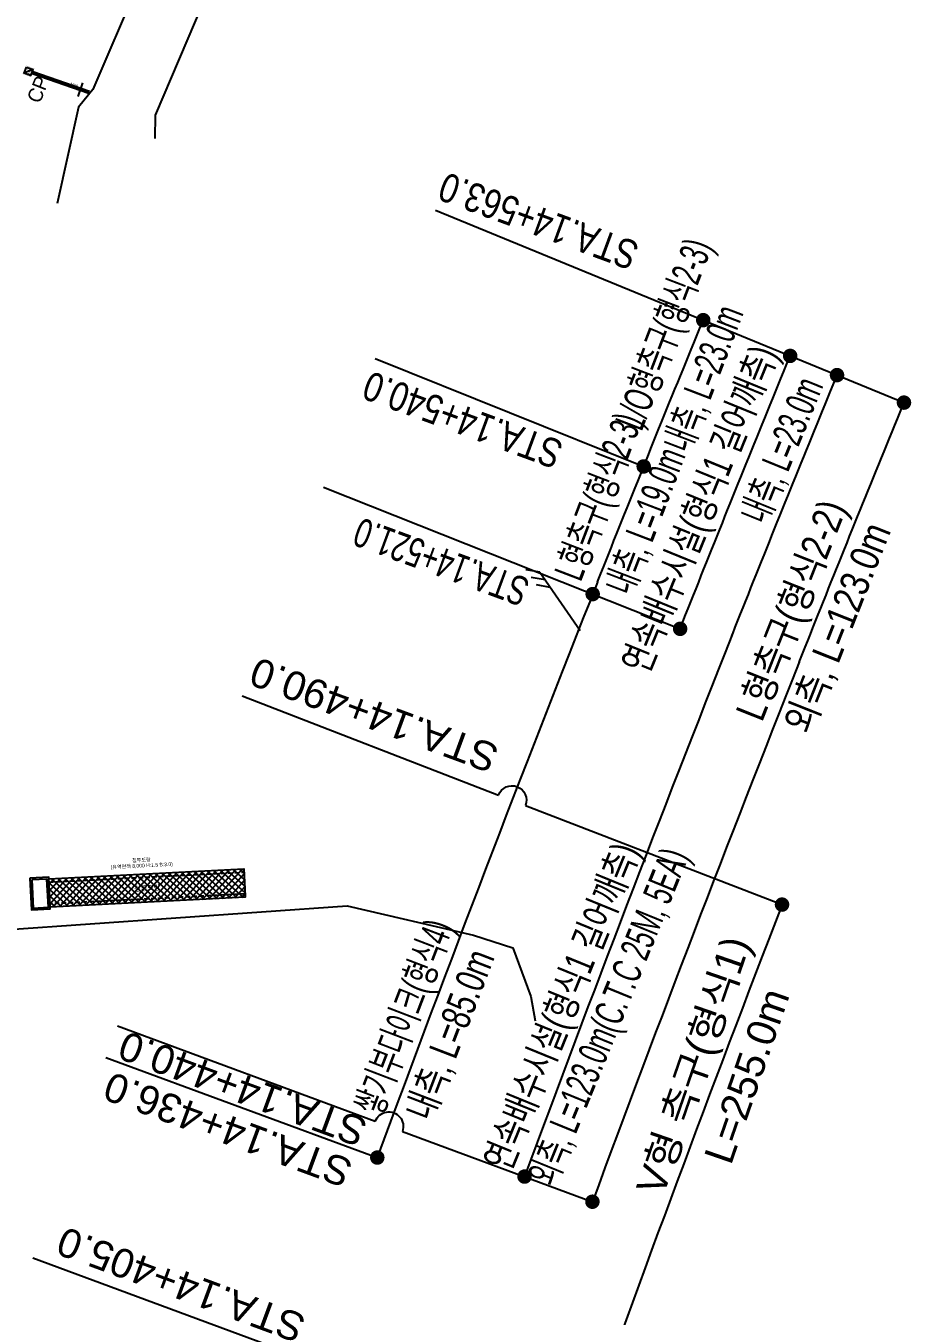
# Model space of a CAD drawing. Header units: millimetres. Extents: x 219390 to 221240, y 444648 to 450301.
# Drawn here: x 220112.9 to 220235.2, y 447728.4 to 447906.6 of the extents above; entities that cross this region are included whole.
import ezdxf
from ezdxf.enums import TextEntityAlignment as Align

# ---------------------------------------------------------------- set-up
doc = ezdxf.new("R2010")
doc.units = ezdxf.units.MM
doc.linetypes.add('CONT', pattern=[0])
doc.linetypes.add('HIDDEN', pattern=[9.524999999999999, 6.35, -3.175])
for name, color, linetype in [('[도면]U형 V형 측구', 4, 'Continuous'), ('[도면]배수구조물도수로+방수거+집수거', 30, 'Continuous'), ('[도면]선배수집수정', 4, 'Continuous'), ('[도면]소단측구', 5, 'Continuous'), ('CC-DIML_본선', 1, 'CONT'), ('CC-DIMT_본선', 3, 'CONT'), ('CD-MISC-초기우수처리시설', 84, 'Continuous'), ('CZ-LINE', 3, 'Continuous'), ('제목', 7, 'Continuous')]:
    doc.layers.add(name, color=color, linetype=linetype)
doc.styles.add('Han_Romanstyle', font='Dotum.TTF')
doc.styles.get("Standard").update_dxf_attribs({"font": 'arial.ttf'})
doc.styles.add('돋움', font='Dotum.TTF')
doc.linetypes.add('E-WFLOW04', pattern='A,1.5,[32,kscals.shx,S=0.1,R=0,X=0,Y=0],0', length=1.5)
doc.linetypes.add('H-DICHL05-3', pattern='A,0.5,[32,kosdic.shx,S=0.1,R=0,X=0,Y=0],-0.35,["L5-3",Standard,S=0.2,R=0,X=0,Y=-0.1],-0.6592087312414734', length=1)
doc.linetypes.add('H-DICHL05R', pattern='A,0.9,[32,kscals.shx,S=0.1,R=360,X=0,Y=0],-0.666667,["L5",Standard,S=0.2,R=180,X=0,Y=0.1],-0.083333', length=1.65)
doc.linetypes.add('H-DICHV01', pattern='A,0.9,[32,kscals.shx,S=0.1,R=360,X=0,Y=0],-0.333333,["V1",Standard,S=0.2,R=360,X=0,Y=-0.1],-0.416667', length=1.65)

# ---------------------------------------------------------------- blocks, each defined once
blk = doc.blocks.new('A$C31C57068')
at = {"layer": '[도면]소단측구', "color": 4, "ltscale": 8}
blk.add_line((-0.6612789927166887, -0.1596468335483223), (0.8132873749127612, 0.2544757035793737), dxfattribs=at)
at = {"layer": '[도면]소단측구', "color": 4, "ltscale": 8, "flags": 128}
for points in [[(-0.4687284234387334, -0.1055702372104861), (-0.7347270906029735, 0.04378026985796168)], [(-0.2761778541898821, -0.05149364081444219), (-0.5421765213541221, 0.09785686625400558)], [(-0.6612789927166887, -0.1596468335483223), (-0.9272776598809287, -0.01029632647987455)]]:
    blk.add_lwpolyline(points, dxfattribs=at)
at = {"layer": '[도면]소단측구', "color": 4, "ltscale": 8}
blk.add_solid([(0.8132873749127612, 0.2544757035793737), (0.120105325547047, 0.05979995669331403), (0.07143638879060747, 0.2330954690696672), (0.8132873749127612, 0.2544757035793737)], dxfattribs=at)
blk = doc.blocks.new('A$C22883B8F')
at = {"layer": 'CD-MISC-초기우수처리시설'}
h = blk.add_hatch(dxfattribs=at)
h.set_pattern_fill('ANSI37', color=12, scale=0.2, style=0)
h.set_pattern_definition([(45, (-13.5, -3.449999999999818), (-0.4490128060534576, 0.4490128060534577), []), (135, (-13.5, -3.449999999999818), (-0.4490128060534577, -0.4490128060534576), [])])
h.paths.add_polyline_path([(-13.5, 0.4499999999998181), (13.5, 0.4499999999998181), (13.5, -3.449999999999818), (-13.5, -3.449999999999818)])
h.paths.add_polyline_path([(-2.163398914518317, -2.158446404341927), (2.163398914518317, -2.158446404341927), (2.163398914518317, -0.8491519674355499), (-2.163398914518317, -0.8491519674355499)], flags=24)
at = {"layer": 'CD-MISC-초기우수처리시설', "color": 12}
for points in [[(-16.09999999999991, 0.7000000000002728), (-16.09999999999991, -3.699999999999818), (-13.5, -3.699999999999818), (-13.5, 0.7000000000002728)], [(-13.5, 0.4499999999998181), (13.5, 0.4499999999998181), (13.5, -3.449999999999818), (-13.5, -3.449999999999818)]]:
    blk.add_lwpolyline(points, close=True, dxfattribs=at)
blk.add_lwpolyline([(-15.84999999999991, 0.4500000000002728), (-15.84999999999991, -3.449999999999818), (-13.75, -3.449999999999818), (-13.75, 0.4500000000002728), (-15.84999999999991, 0.4500000000002728)], dxfattribs=at)
at = {"layer": 'CD-MISC-초기우수처리시설', "color": 12, "linetype": 'HIDDEN', "ltscale": 0.1}
blk.add_lwpolyline([(-13.5, 0), (13.5, 0), (13.5, -3), (-13.5, -3)], close=True, dxfattribs=at)
at = {"layer": 'CD-MISC-초기우수처리시설', "color": 12, "style": '돋움'}
blk.add_text('침투도랑', height=0.7, dxfattribs=at).set_placement((0, -1.5), align=Align.MIDDLE_CENTER)
at = {"layer": '제목', "color": 1, "style": '돋움'}
for s, p in [('(유역면적 8,000 H:1.5 B:3.0)', (-0.5816792199670999, 1.384602299470771)), ('침투도랑', (-0.5816792199670999, 2.159807198429007))]:
    blk.add_text(s, height=0.5, dxfattribs=at).set_placement(p, align=Align.CENTER)

msp = doc.modelspace()

# ---------------------------------------------------------------- linework, layer by layer
at = {"layer": '[도면]U형 V형 측구', "color": 4, "const_width": 0.01999999999999999}
msp.add_lwpolyline([(220112.9040812384, 447901.1072493676), (220114.0243915145, 447900.6772436877), (220113.5943858343, 447899.5569334112), (220112.4740755581, 447899.9869390913)], close=True, dxfattribs=at)
at = {"layer": '[도면]U형 V형 측구', "color": 4}
msp.add_lwpolyline([(220112.9903693127, 447900.9134598732), (220113.83060202, 447900.5909556131), (220113.5080977599, 447899.7507229058), (220112.6678650527, 447900.0732271658)], close=True, dxfattribs=at)
msp.add_lwpolyline([(220113.8306020199, 447900.5909556131), (220112.6678650526, 447900.0732271658)], dxfattribs=at)
at = {"layer": '[도면]U형 V형 측구', "color": 4, "linetype": 'H-DICHV01', "ltscale": 10, "flags": 128}
msp.add_lwpolyline([(220109.9258143189, 447781.7612308941), (220157.3031513782, 447785.0880125267), (220174.761453643, 447781.006978018), (220180.1837929449, 447779.2555435263), (220182.6507266893, 447772.5351458865), (220183.2891904839, 447769.2091855574)], dxfattribs=at)
at = {"layer": '[도면]배수구조물도수로+방수거+집수거', "color": 4}
for points in [[(220121.5754658599, 447897.2619874711), (220113.7609575321, 447899.983798961)], [(220121.6256239995, 447897.4033554828), (220113.8129626235, 447900.1245236751)], [(220121.6757821392, 447897.5447234946), (220113.864967715, 447900.2652483893)], [(220120.0991998275, 447896.8568608714), (220120.7570434339, 447898.7455751931)]]:
    msp.add_lwpolyline(points, dxfattribs=at)
at = {"layer": '[도면]소단측구', "color": 4, "linetype": 'H-DICHL05-3', "ltscale": 10, "flags": 128}
msp.add_lwpolyline([(220116.1290407838, 447923.3837809467), (220126.3485949544, 447918.7963688713), (220133.4807848331, 447915.0554871262), (220136.0138896889, 447912.3215610339), (220137.4054254197, 447909.8551500786), (220130.7432033015, 447894.252506837), (220130.7152609596, 447891.0499904277)], dxfattribs=at)
at = {"layer": '[도면]소단측구', "color": 4, "linetype": 'H-DICHL05R', "ltscale": 10, "flags": 128}
msp.add_lwpolyline([(220128.7640115335, 447913.3290675101), (220128.2528293537, 447912.1371143395), (220122.1188570842, 447897.8350923953), (220121.5442806876, 447897.1013113133), (220120.1795861842, 447895.3584847453), (220117.222966232, 447882.0840938683)], dxfattribs=at)
at = {"layer": 'CC-DIML_본선'}
for p, q in [((220169.4833253615, 447881.1289253148), (220234.2384345784, 447854.5715807914)), ((220161.1561769845, 447860.6683383979), (220198.268830487, 447845.7542054008)), ((220154.0389368274, 447842.8739684772), (220203.3031381701, 447823.3296302581)), ((220123.919418942, 447764.1360182276), (220161.4526026074, 447750.3063355147))]:
    msp.add_line(p, q, dxfattribs=at)
for points in [[(220206.9853557913, 447866.0828559626, 1, 1, -1), (220206.0175135637, 447865.8312979722, 1, 1, -1)], [(220218.9938552869, 447861.147927304, 1, 1, -1), (220218.0260130593, 447860.8963693136, 1, 1, -1)], [(220225.4703466277, 447858.4917907625, 1, 1, -1), (220224.5025044001, 447858.2402327721, 1, 1, -1)], [(220234.7223556921, 447854.6973597867, 1, 1, -1), (220233.7545134645, 447854.4458017962, 1, 1, -1)], [(220198.7527516008, 447845.879984396, 1, 1, -1), (220197.7849093732, 447845.6284264056, 1, 1, -1)], [(220191.7037665436, 447828.2491530609, 1, 1, -1), (220190.735924316, 447827.9975950705, 1, 1, -1)], [(220203.7870592839, 447823.4554092533, 1, 1, -1), (220202.8192170563, 447823.2038512629, 1, 1, -1)], [(220217.8714075445, 447785.367609561, 1, 1, -1), (220216.9035653169, 447785.1160515705, 1, 1, -1)], [(220161.9365237211, 447750.43211451, 1, 1, -1), (220160.9686814935, 447750.1805565195, 1, 1, -1)], [(220182.2850613107, 447747.8016306109, 1, 1, -1), (220181.3172190831, 447747.5500726204, 1, 1, -1)], [(220191.6636490551, 447744.3314588688, 1, 1, -1), (220190.6958068275, 447744.0799008784, 1, 1, -1)]]:
    msp.add_lwpolyline(points, format="xyseb", close=True, dxfattribs=at)
at = {"layer": 'CC-DIML_본선', "flags": 128}
for points in [[(220191.8764775658, 447829.7772359304), (220191.9807378823, 447830.0396034241), (220192.3454034889, 447830.9567727848), (220192.707666658, 447831.8671298703), (220193.0702218408, 447832.7774587214), (220193.4330638648, 447833.687748871), (220193.7961917458, 447834.5980003882), (220194.1596045841, 447835.5082135544), (220194.5233014732, 447836.4183886348), (220194.8872815126, 447837.328525911), (220195.2515438008, 447838.2386256609), (220195.6160874336, 447839.1486881587), (220195.9809115103, 447840.0587136857), (220196.3460151286, 447840.9687025214), (220196.7113973851, 447841.878654942), (220197.07705738, 447842.7885712347), (220197.4429942082, 447843.6984516723), (220197.8092069738, 447844.6082965528), (220198.175694768, 447845.5181061422), (220198.5424566944, 447846.4278807372), (220198.9094918482, 447847.337620615), (220199.2767993312, 447848.2473260702), (220199.6443782387, 447849.1569973805), (220200.0122276719, 447850.0666348399), (220200.3803467275, 447850.9762387322), (220200.7487345074, 447851.8858093533), (220201.1173901074, 447852.7953469858), (220201.4863126265, 447853.7048519203), (220201.8555011672, 447854.614324457), (220202.2249548257, 447855.523764881), (220202.5946727025, 447856.4331734882), (220202.9646538958, 447857.3425505703), (220203.3348975057, 447858.2518964231), (220203.7054026323, 447859.1612113444), (220204.0761683733, 447860.0704956256), (220204.4471938311, 447860.9797495705), (220204.8184781027, 447861.8889734704), (220205.1900202886, 447862.7981676258), (220205.5618194898, 447863.7073323396), (220205.9338748051, 447864.6164679085), (220206.3061853351, 447865.525574635), (220206.482164061, 447865.954973511)], [(220203.3031381701, 447823.3296302581), (220204.0618072447, 447825.2387948399), (220204.4255740205, 447826.1537029406), (220204.7864391126, 447827.060545221), (220205.1476117827, 447827.9674013213), (220205.5090750152, 447828.8742309583), (220205.8708279299, 447829.781034432), (220206.232869637, 447830.6878120189), (220206.5951992406, 447831.5945639809), (220206.9578158516, 447832.5012905974), (220207.3207185764, 447833.4079921377), (220207.6839065241, 447834.3146688786), (220208.047378802, 447835.2213210929), (220208.4111345194, 447836.1279490587), (220208.7751727818, 447837.0345530462), (220209.1394927013, 447837.9411333424), (220209.5040933806, 447838.847690211), (220209.8689739356, 447839.7542239507), (220210.234133468, 447840.6607348243), (220210.5995710888, 447841.5672231192), (220210.9652859061, 447842.4736891153), (220211.3312770304, 447843.3801331008), (220211.6975435661, 447844.286555348), (220212.0640846254, 447845.1929561502), (220212.430899314, 447846.0993357844), (220212.7979867441, 447847.0056945456), (220213.1653460218, 447847.9120327132), (220213.5329762537, 447848.8183505693), (220213.9008765539, 447849.7246484153), (220214.2690460284, 447850.6309265328), (220214.6374837855, 447851.5371852103), (220215.006188934, 447852.4434247377), (220215.3751605839, 447853.3496454087), (220215.7443978441, 447854.2558475158), (220216.1138998222, 447855.1620313478), (220216.4836656287, 447856.0681972022), (220216.8536943716, 447856.9743453703), (220217.2239851602, 447857.8804761483), (220217.5945371051, 447858.7865898356), (220217.9653493125, 447859.6926867213), (220218.336420894, 447860.5987671093), (220218.5099341731, 447861.0221483089)], [(220210.4627381233, 447822.3913765702), (220210.5669984398, 447822.6537440639), (220210.9302825968, 447823.567438001), (220211.2903968547, 447824.4723926581), (220211.6508250273, 447825.377378639), (220212.011545813, 447826.2823448644), (220212.3725583404, 447827.1872916403), (220212.7338617257, 447828.0922192421), (220213.095455078, 447828.997127928), (220213.4573375143, 447829.902017977), (220213.8195081463, 447830.8068896551), (220214.1819660891, 447831.7117432383), (220214.544710455, 447832.6165789959), (220214.9077403592, 447833.5213972057), (220215.271054912, 447834.4261981335), (220215.634653232, 447835.3309820669), (220215.9985344263, 447836.2357492654), (220216.3626976173, 447837.1405000276), (220216.727141911, 447838.0452346123), (220217.0918664248, 447838.9499533069), (220217.456870271, 447839.8546563869), (220217.8221525669, 447840.7593441414), (220218.1877124208, 447841.6640168379), (220218.553548951, 447842.5686747692), (220218.9196612686, 447843.4733182109), (220219.2860484906, 447844.3779474545), (220219.6527097284, 447845.2825627784), (220220.0196440939, 447846.1871644622), (220220.3868507064, 447847.0917528054), (220220.7543286772, 447847.9963280882), (220221.1220771199, 447848.9008905971), (220221.4900951478, 447849.8054406189), (220221.8583818765, 447850.7099784468), (220222.22693642, 447851.6145043704), (220222.5957578908, 447852.5190186769), (220222.9648454047, 447853.4235216624), (220223.3341980742, 447854.3280136149), (220223.7038150142, 447855.2324948297), (220224.07369534, 447856.1369656044), (220224.4438381629, 447857.0414262257), (220224.8142425996, 447857.9458769963), (220224.9854790324, 447858.3637027522)], [(220219.7558684021, 447818.6984468901), (220219.8601287186, 447818.9608143838), (220220.2227211638, 447819.872768127), (220220.5817595443, 447820.7750179989), (220220.9411242679, 447821.6773326905), (220221.3007844489, 447822.5796369952), (220221.6607393142, 447823.4819314424), (220222.0209879878, 447824.3842163036), (220222.3815295867, 447825.2864918344), (220222.742363236, 447826.1887583109), (220223.1034880548, 447827.0910159948), (220223.4649031672, 447827.993265162), (220223.8266076923, 447828.8955060758), (220224.188600754, 447829.7977390137), (220224.5508814697, 447830.6999642359), (220224.9134489665, 447831.6021820298), (220225.2763023586, 447832.5043926496), (220225.6394407768, 447833.4065963929), (220226.0028633346, 447834.3087935154), (220226.3665691567, 447835.2109842999), (220226.7305573634, 447836.1131690204), (220227.09482708, 447837.0153479645), (220227.4593774215, 447837.9175213935), (220227.8242075145, 447838.8196896), (220228.1893164772, 447839.7218528555), (220228.5547034345, 447840.6240114495), (220228.9203675055, 447841.5261656579), (220229.2863078083, 447842.4283157549), (220229.652523471, 447843.3304620402), (220230.0190136119, 447844.2326047904), (220230.3857773516, 447845.1347442886), (220230.7528138108, 447846.0368808184), (220231.1201221129, 447846.9390146714), (220231.4877013788, 447847.8411461342), (220231.8555507282, 447848.7432754908), (220232.2236692841, 447849.645403034), (220232.5920561664, 447850.5475290501), (220232.9607104972, 447851.4496538318), (220233.3296313991, 447852.3517776738), (220233.6988179894, 447853.253900858), (220234.0682693932, 447854.1560236873), (220234.2385559995, 447854.5715309943)]]:
    msp.add_lwpolyline(points, dxfattribs=at)
for points in [[(220191.8775348813, 447829.779896787, 0.006294503550939888), (220161.4526026074, 447750.3063355147, 0.006294503550939888)], [(220210.4640975289, 447822.3947976716, 0.005954677855629679), (220181.8011401969, 447747.6758516156, 0.005954677855629679)], [(220219.7573788528, 447818.7022481139, 0.005954677855630326), (220191.1797279414, 447744.2056798735, 0.002393065205232061)], [(220217.3874864308, 447785.2418305657, 0.006112703562488957), (220188.8944167494, 447708.7112068451, 0.003561561898382415)]]:
    msp.add_lwpolyline(points, format="xyb", dxfattribs=at)
at = {"layer": 'CC-DIML_본선'}
for points in [[(220142.7618783852, 447814.0692242013), (220178.2090422068, 447800.3762122244)], [(220181.9403226091, 447798.9348425426), (220217.3874864308, 447785.2418305657)], [(220125.5296137302, 447768.4968820681), (220161.1682471591, 447755.3102294482)], [(220164.9196822569, 447753.9221607514), (220191.1797279414, 447744.2056798735)], [(220113.8689859586, 447736.4713704179), (220188.8944167494, 447708.7112068451)]]:
    msp.add_lwpolyline(points, dxfattribs=at)
for points in [[(220178.2090422068, 447800.3762122244, -1), (220181.9403226091, 447798.9348425427, -1)], [(220161.1682471591, 447755.3102294481, -1), (220164.9196822569, 447753.9221607514, -1)]]:
    msp.add_lwpolyline(points, format="xyb", dxfattribs=at)

# ---------------------------------------------------------------- block references
at = {"layer": '[도면]소단측구', "color": 4, "linetype": 'E-WFLOW04', "ltscale": 9, "xscale": -6.399999999891237, "yscale": 6.399999999891238, "zscale": 6.399999999891237, "rotation": 140.4970253030558}
msp.add_blockref('A$C31C57068', (220186.5166144947, 447827.6617010293), dxfattribs=at)
at = {"layer": 'CZ-LINE', "color": 4, "rotation": 2.93258750724483}
msp.add_blockref('A$C22883B8F', (220129.5554152088, 447789.0265846563, 151), dxfattribs=at)

# ---------------------------------------------------------------- texts
at = {"layer": '[도면]U형 V형 측구', "color": 4, "linetype": 'ByBlock', "style": '돋움'}
for s, p in [('4-4', (220113.1071966058, 447900.3866090423)), ('깎기부', (220113.3674556394, 447900.2867145176))]:
    msp.add_text(s, height=0.2, rotation=249.0018339668173, dxfattribs=at).set_placement(p, align=Align.MIDDLE_CENTER)
at = {"layer": '[도면]배수구조물도수로+방수거+집수거', "color": 4, "style": '돋움'}
msp.add_text('300×250', height=0.2, rotation=340.7966535938138, dxfattribs=at).set_placement((220119.5957113694, 447898.5343884251), align=Align.MIDDLE_CENTER)
at = {"layer": '[도면]선배수집수정', "color": 4, "ltscale": 20, "style": 'Han_Romanstyle'}
msp.add_text('CP', height=2, rotation=68.38293005825196, dxfattribs=at).set_placement((220114.8219212463, 447895.7691730874))
at = {"layer": 'CC-DIMT_본선'}
for s, width, p in [('STA.14+563.0', 0.8, (220170.9469815177, 447886.4700061816)), ('STA.14+540.0', 0.8, (220160.4691435899, 447859.0084644777)), ('STA.14+521.0', 0.7, (220159.1853342871, 447838.7810054032))]:
    msp.add_text(s, height=4, rotation=159.7728990799556, dxfattribs=dict(at, width=width)).set_placement(p, align=Align.RIGHT)
for s, height, rotation, width, p in [('L/O형측구(형식2-3)', 3.999999999999999, 69.04806718021729, 0.6, (220204.0199395576, 447862.902496686)), ('내측, L=23.0m', 3.999999999999999, 69.04806718021729, 0.6, (220209.4907926905, 447856.7533872276)), ('연속배수시설(형식1 길어깨측)    ', 4, 67.81794665827749, 0.7, (220209.7705418825, 447840.675808407)), ('내측, L=23.0m', 4, 67.81794665827749, 0.6, (220220.2974807372, 447846.789787953)), ('L형측구(형식2-3)', 3.999999999999999, 69.04806718021729, 0.6, (220194.9798901821, 447840.4729677807)), ('내측, L=19.0m', 3.999999999999999, 69.04806718021729, 0.6, (220201.4751382357, 447837.0846697459)), ('L형측구(형식2-2)', 3.999999999999999, 68.38464668568399, 0.8, (220221.6266836649, 447824.7484967091)), ('외측, L=123.0m', 3.999999999999999, 68.38464668568399, 0.8, (220228.0024225903, 447822.2977541256)), ('연속배수시설(형식1 길어깨측)', 4, 67.81794665827749, 0.7, (220189.8733434313, 447769.9634945302)), ('외측, L=123.0m(C.T.C 25M, 5EA)', 4, 67.81794665827749, 0.6, (220196.3422198397, 447768.5621251001)), ('쌓기부다이크(형식4)', 3.999999999999999, 69.04806718021729, 0.6, (220168.0877903088, 447768.583848916)), ('내측, L=85.0m', 3.999999999999999, 69.04806718021729, 0.7, (220174.4639053169, 447766.137387115))]:
    msp.add_text(s, height=height, rotation=rotation, dxfattribs=dict(at, width=width)).set_placement(p, align=Align.BOTTOM_CENTER)
for s, rotation, p in [('STA.14+490.0', 159.7728990799556, (220144.8566518051, 447819.489789584)), ('STA.14+440.0', 159.7728990799556, (220126.6950220153, 447767.8653075723)), ('STA.14+436.0', 159.7728990799556, (220124.6618513396, 447762.2280671083)), ('STA.14+405.0', 159.6950196895621, (220118.1913789777, 447740.8379799266, 144))]:
    msp.add_text(s, height=4, rotation=rotation, dxfattribs=at).set_placement(p, align=Align.RIGHT)
for s, p in [('V형 측구(형식1)', (220208.1550107528, 447761.9872813784, 150)), ('L=255.0m', (220215.539743718, 447760.5436602791, 150))]:
    msp.add_text(s, height=4, rotation=70.92789617896285, dxfattribs=at).set_placement(p, align=Align.BOTTOM_CENTER)

doc.saveas('drawing.dxf')
